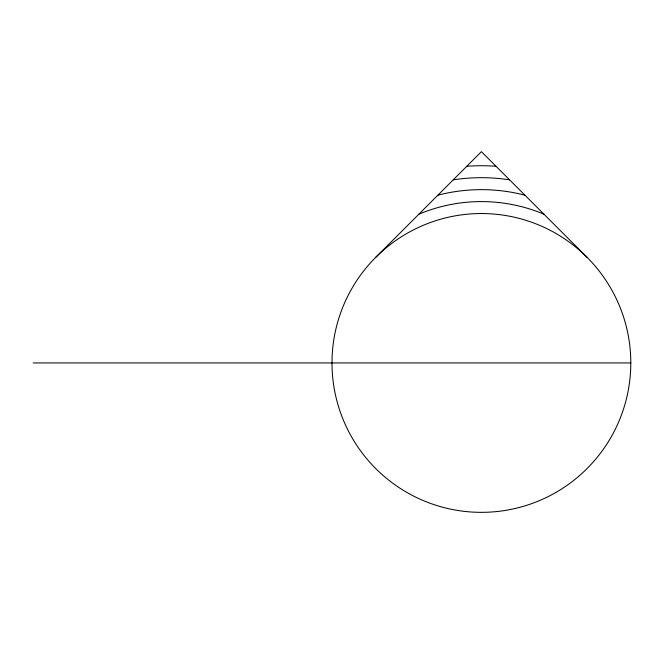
<?xml version="1.0" encoding="UTF-8"?>
<svg xmlns="http://www.w3.org/2000/svg" width="664" height="664" viewBox="0 0 664 664"><rect width="100%" height="100%" fill="white"/><g stroke="black" fill="none" stroke-linecap="round" stroke-linejoin="round"><path stroke-width="1" d="M375.758 257.3L481.4 151.658L587.042 257.3M33.2 362.942L630.8 362.942M437.866 195.199A173.304 173.304 0 0 1 524.933 195.199M466.784 166.274A197.208 197.208 0 0 1 496.016 166.274M418.851 214.206A161.352 161.352 0 0 1 543.949 214.206M453.213 179.844A185.256 185.256 0 0 1 509.587 179.844M397.661 486.671A149.4 149.4 0 0 0 630.418 373.6A149.4 149.4 0 0 0 416.12 228.557A149.4 149.4 0 0 0 397.661 486.671"/></g></svg>
